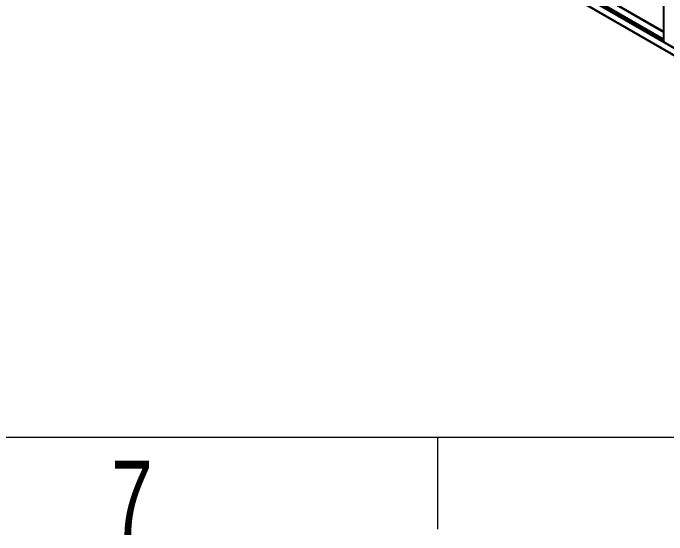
# Model space of a CAD drawing. Header units: millimetres. Extents: x -2042 to 12482, y -7966 to 2297.
# Drawn here: x 502 to 2379, y -7963 to -6466 of the extents above; entities that cross this region are included whole.
import ezdxf

# ---------------------------------------------------------------- set-up
doc = ezdxf.new("R2010")
doc.units = ezdxf.units.MM
doc.styles.add('SLDTEXTSTYLE0', font='TXT', dxfattribs={"width": 0.75})

msp = doc.modelspace()

# ---------------------------------------------------------------- linework, layer by layer
at = {"linetype": 'Continuous'}
for p, q in [((2370.08, -6548.34), (2370.08, -3859.45)), ((-73.67, -5138.82), (3661.55, -7295.11)), ((-72.61, -5138.21), (3662.6, -7294.5)), ((-73.67, -5159.16), (3661.55, -7315.46)), ((-73.05, -5160.53), (3662.17, -7316.83)), ((1797.11, -6188.69), (2370.08, -6519.46)), ((1797.11, -6189.91), (2370.08, -6520.68)), ((1778.43, -6201.91), (2370.08, -6543.46)), ((1797.11, -6210.25), (2370.08, -6541.02))]:
    msp.add_line(p, q, dxfattribs=at)
at = {"color": 7, "linetype": 'Continuous', "lineweight": 18}
for p, q in [((12219.17, -7683.5), (-1779.08, -7683.5)), ((1720.48, -7683.5), (1720.48, -7945.97))]:
    msp.add_line(p, q, dxfattribs=at)

# ---------------------------------------------------------------- texts
at = {"color": 7, "linetype": 'Continuous', "lineweight": 18, "insert": (843.44, -7749.51), "char_height": 213.33, "attachment_point": 2, "style": 'SLDTEXTSTYLE0'}
msp.add_mtext('7', dxfattribs=at)

doc.saveas('drawing.dxf')
